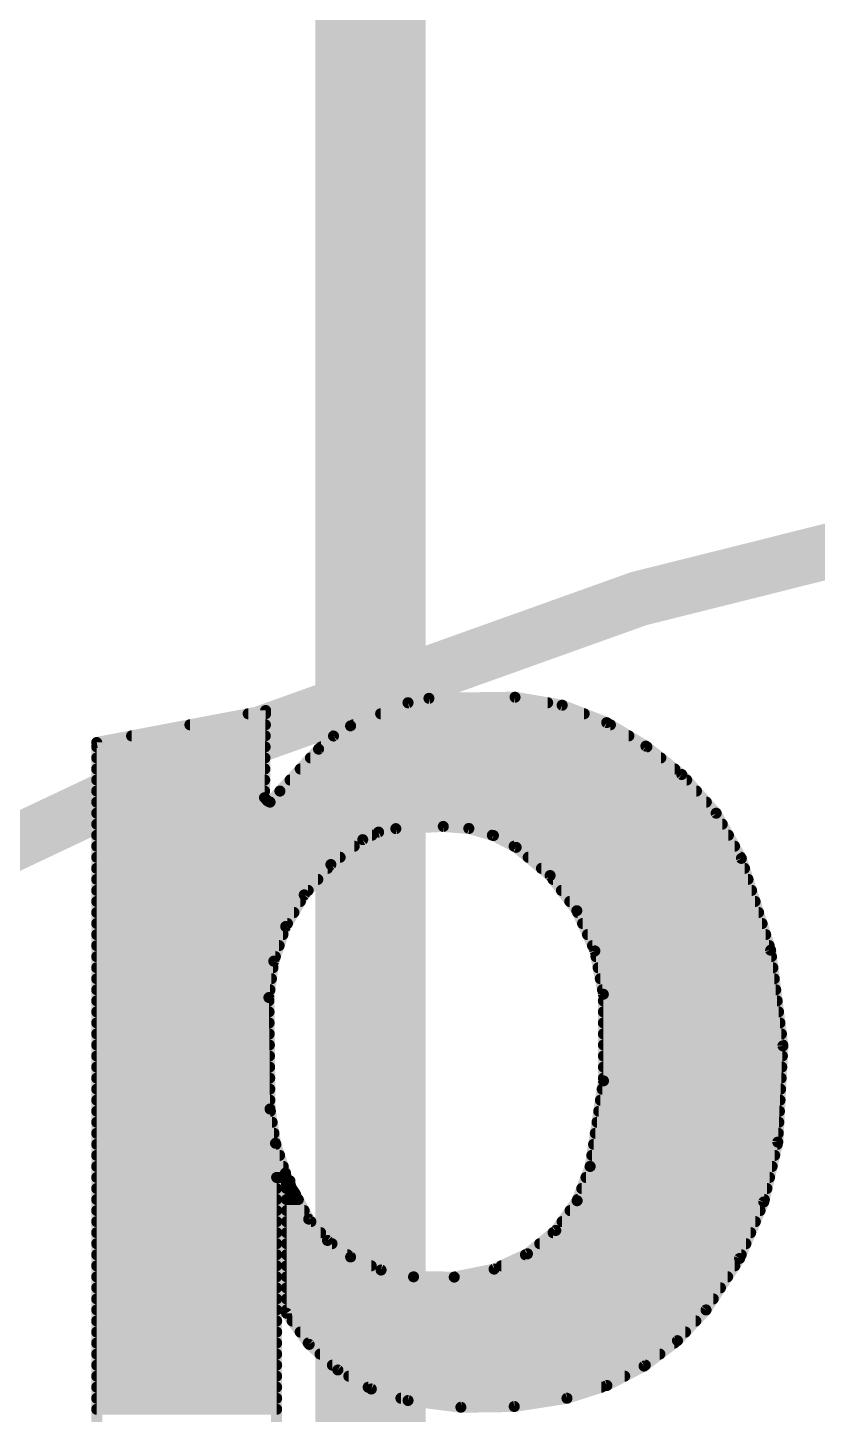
# Model space of a CAD drawing. Extents: x -24 to 84, y -14 to 41.
# Drawn here: x 15.721 to 17.538, y 25.16 to 28.35 of the extents above; entities that cross this region are included whole.
import ezdxf

# ---------------------------------------------------------------- set-up
doc = ezdxf.new("R2010")
doc.units = 0
for name, color, linetype in [('1', 12, 'CONTINUOUS'), ('21', 41, 'CONTINUOUS'), ('22', 40, 'CONTINUOUS')]:
    doc.layers.add(name, color=color, linetype=linetype)

msp = doc.modelspace()

# ---------------------------------------------------------------- linework, layer by layer
at = {"layer": '1', "const_width": 0.254}
msp.add_lwpolyline([(16.51, 29.845), (16.51, 22.86)], dxfattribs=at)
at = {"layer": '21', "const_width": 0.0254}
for points in [[(16.4643, 26.7437), (16.5964, 26.797)], [(16.5964, 26.797), (16.6446, 26.8072)], [(16.5964, 26.797), (16.9177, 26.797)], [(16.6446, 26.8072), (16.8427, 26.8097)], [(16.8427, 26.8097), (16.9512, 26.7913)], [(16.9512, 26.7913), (17.0536, 26.7513)], [(15.8801, 26.7056), (16.2687, 26.7792)], [(16.2286, 26.7716), (16.2686, 26.7716)], [(16.2687, 26.7792), (16.2662, 26.5786)], [(16.5334, 26.7716), (17.0017, 26.7716)], [(15.9604, 26.7208), (16.268, 26.7208)], [(16.0945, 26.7462), (16.2683, 26.7462)], [(16.3906, 26.6903), (16.425, 26.7204)], [(16.425, 26.7204), (16.4643, 26.7437)], [(16.4256, 26.7208), (17.1045, 26.7208)], [(16.4705, 26.7462), (17.0621, 26.7462)], [(17.0536, 26.7513), (17.1438, 26.6972)], [(15.8801, 24.6482), (15.8801, 26.7056)], [(15.8801, 26.6954), (16.2677, 26.6954)], [(16.3017, 26.5938), (16.3906, 26.6903)], [(16.3964, 26.6954), (17.1461, 26.6954)], [(17.1438, 26.6972), (17.2263, 26.6319)], [(15.8801, 26.67), (16.2673, 26.67)], [(16.3719, 26.67), (17.1782, 26.67)], [(15.8801, 26.6446), (16.267, 26.6446)], [(16.3485, 26.6446), (17.2103, 26.6446)], [(17.2263, 26.6319), (17.3054, 26.5429)], [(15.8801, 26.6192), (16.2667, 26.6192)], [(15.8801, 26.5938), (16.2664, 26.5938)], [(16.2789, 26.5684), (16.3017, 26.5938)], [(16.3017, 26.5938), (17.2602, 26.5938)], [(16.3251, 26.6192), (17.2376, 26.6192)], [(15.8801, 26.5684), (16.2789, 26.5684)], [(16.2662, 26.5786), (16.2738, 26.5709)], [(16.2738, 26.5709), (16.2789, 26.5684)], [(16.2789, 26.5684), (17.2828, 26.5684)], [(15.8801, 26.543), (17.3053, 26.543)], [(17.3054, 26.5429), (17.3634, 26.4389)], [(15.8801, 26.5176), (17.3195, 26.5176)], [(16.5287, 26.4995), (16.4922, 26.482)], [(16.5684, 26.5074), (16.5287, 26.4995)], [(16.6776, 26.5125), (16.5684, 26.5074)], [(16.7364, 26.5078), (16.6776, 26.5125)], [(16.793, 26.4915), (16.7364, 26.5078)], [(15.8801, 26.4922), (16.5135, 26.4922)], [(15.8801, 26.4668), (16.4727, 26.4668)], [(16.4922, 26.482), (16.419, 26.4248)], [(16.7905, 26.4922), (17.3337, 26.4922)], [(16.8453, 26.4643), (16.793, 26.4915)], [(16.8405, 26.4668), (17.3478, 26.4668)], [(15.8801, 26.4414), (16.4402, 26.4414)], [(16.9234, 26.3994), (16.8453, 26.4643)], [(16.8729, 26.4414), (17.362, 26.4414)], [(17.3634, 26.4389), (17.4308, 26.2276)], [(15.8801, 26.416), (16.4112, 26.416)], [(16.419, 26.4248), (16.3576, 26.355)], [(16.9035, 26.416), (17.3707, 26.416)], [(15.8801, 26.3906), (16.3889, 26.3906)], [(16.9848, 26.3186), (16.9234, 26.3994)], [(16.9301, 26.3906), (17.3788, 26.3906)], [(15.8801, 26.3652), (16.3666, 26.3652)], [(15.8801, 26.3398), (16.3487, 26.3398)], [(16.3576, 26.355), (16.315, 26.2822)], [(16.9494, 26.3652), (17.3869, 26.3652)], [(16.9687, 26.3398), (17.395, 26.3398)], [(15.8801, 26.3144), (16.3339, 26.3144)], [(17.0264, 26.226), (16.9848, 26.3186)], [(16.9867, 26.3144), (17.4031, 26.3144)], [(15.8801, 26.289), (16.319, 26.289)], [(16.315, 26.2822), (16.2876, 26.2024)], [(16.9981, 26.289), (17.4112, 26.289)], [(15.8801, 26.2636), (16.3086, 26.2636)], [(17.0095, 26.2636), (17.4193, 26.2636)], [(15.8801, 26.2382), (16.2999, 26.2382)], [(15.8801, 26.2128), (16.2912, 26.2128)], [(17.0209, 26.2382), (17.4274, 26.2382)], [(17.0459, 26.1264), (17.0264, 26.226)], [(17.0289, 26.2128), (17.4327, 26.2128)], [(17.4308, 26.2276), (17.4591, 26.0076)], [(15.8801, 26.1874), (16.2856, 26.1874)], [(16.2876, 26.2024), (16.2763, 26.1188)], [(17.0339, 26.1874), (17.436, 26.1874)], [(15.8801, 26.162), (16.2821, 26.162)], [(17.0389, 26.162), (17.4392, 26.162)], [(15.8801, 26.1366), (16.2787, 26.1366)], [(16.2763, 26.1188), (16.2789, 25.8623)], [(17.0439, 26.1366), (17.4425, 26.1366)], [(17.0462, 25.9271), (17.0459, 26.1264)], [(15.8801, 26.1112), (16.2764, 26.1112)], [(15.8801, 26.0858), (16.2766, 26.0858)], [(17.0459, 26.1112), (17.4458, 26.1112)], [(17.046, 26.0858), (17.449, 26.0858)], [(15.8801, 26.0604), (16.2769, 26.0604)], [(17.046, 26.0604), (17.4523, 26.0604)], [(15.8801, 26.035), (16.2771, 26.035)], [(17.0461, 26.035), (17.4556, 26.035)], [(15.8801, 26.0096), (16.2774, 26.0096)], [(17.0461, 26.0096), (17.4588, 26.0096)], [(17.4591, 26.0076), (17.4473, 25.7861)], [(15.8801, 25.9842), (16.2777, 25.9842)], [(15.8801, 25.9588), (16.2779, 25.9588)], [(17.0461, 25.9842), (17.4578, 25.9842)], [(17.0462, 25.9588), (17.4565, 25.9588)], [(15.8801, 25.9334), (16.2782, 25.9334)], [(17.0155, 25.7302), (17.0462, 25.9271)], [(17.0462, 25.9334), (17.4551, 25.9334)], [(15.8801, 25.908), (16.2784, 25.908)], [(17.0432, 25.908), (17.4538, 25.908)], [(15.8801, 25.8826), (16.2787, 25.8826)], [(16.2789, 25.8623), (16.2916, 25.7835)], [(17.0393, 25.8826), (17.4524, 25.8826)], [(15.8801, 25.8572), (16.2797, 25.8572)], [(15.8801, 25.8318), (16.2838, 25.8318)], [(17.0314, 25.8318), (17.4497, 25.8318)], [(17.0353, 25.8572), (17.4511, 25.8572)], [(15.8801, 25.8064), (16.2879, 25.8064)], [(17.0274, 25.8064), (17.4484, 25.8064)], [(15.8801, 25.781), (16.2924, 25.781)], [(16.2916, 25.7835), (16.3144, 25.715)], [(17.0234, 25.781), (17.4461, 25.781)], [(17.4473, 25.7861), (17.415, 25.6485)], [(15.8801, 25.7556), (16.3009, 25.7556)], [(17.0195, 25.7556), (17.4401, 25.7556)], [(15.8801, 25.7302), (16.3093, 25.7302)], [(15.8801, 25.7048), (16.3068, 25.7048)], [(16.3068, 25.7048), (16.2941, 25.7048)], [(16.2941, 25.7048), (16.2941, 24.2748)], [(16.3105, 25.7054), (16.3068, 25.7048)], [(16.3135, 25.7078), (16.3105, 25.7054)], [(16.3149, 25.7113), (16.3135, 25.7078)], [(16.3144, 25.715), (16.3149, 25.7113)], [(16.9855, 25.6513), (17.0155, 25.7302)], [(17.0059, 25.7048), (17.4282, 25.7048)], [(17.0155, 25.7302), (17.4342, 25.7302)], [(15.8801, 25.6794), (16.2941, 25.6794)], [(16.317, 25.6896), (16.3246, 25.6972)], [(16.317, 25.3924), (16.317, 25.6896)], [(16.317, 25.6794), (16.3287, 25.6794)], [(16.3246, 25.6972), (16.3246, 25.6921)], [(16.3246, 25.6921), (16.3266, 25.6824)], [(16.3266, 25.6824), (16.3322, 25.6743)], [(16.3322, 25.6743), (16.3373, 25.6667)], [(16.9962, 25.6794), (17.4223, 25.6794)], [(15.8801, 25.654), (16.2941, 25.654)], [(16.317, 25.654), (16.344, 25.654)], [(16.3373, 25.6667), (16.368, 25.609)], [(16.9364, 25.5828), (16.9855, 25.6513)], [(16.9866, 25.654), (17.4163, 25.654)], [(17.415, 25.6485), (17.3594, 25.5184)], [(15.8801, 25.6286), (16.2941, 25.6286)], [(16.317, 25.6286), (16.3575, 25.6286)], [(16.368, 25.609), (16.4111, 25.5598)], [(16.9693, 25.6286), (17.4065, 25.6286)], [(15.8801, 25.6032), (16.2941, 25.6032)], [(15.8801, 25.5778), (16.2941, 25.5778)], [(16.317, 25.6032), (16.373, 25.6032)], [(16.317, 25.5778), (16.3953, 25.5778)], [(16.8712, 25.5291), (16.9364, 25.5828)], [(16.9303, 25.5778), (17.3848, 25.5778)], [(16.951, 25.6032), (17.3956, 25.6032)], [(15.8801, 25.5524), (16.2941, 25.5524)], [(16.317, 25.5524), (16.4215, 25.5524)], [(16.4111, 25.5598), (16.4643, 25.5219)], [(16.8995, 25.5524), (17.3739, 25.5524)], [(15.8801, 25.527), (16.2941, 25.527)], [(16.317, 25.527), (16.4571, 25.527)], [(16.4643, 25.5219), (16.5344, 25.4919)], [(16.7945, 25.494), (16.8712, 25.5291)], [(16.8666, 25.527), (17.3631, 25.527)], [(17.3594, 25.5184), (17.2822, 25.4)], [(15.8801, 25.5016), (16.2941, 25.5016)], [(15.8801, 25.4762), (16.2941, 25.4762)], [(16.317, 25.5016), (16.5117, 25.5016)], [(16.317, 25.4762), (16.6091, 25.4762)], [(16.5344, 25.4919), (16.6091, 25.4762)], [(16.6091, 25.4762), (16.7027, 25.4756)], [(16.7027, 25.4756), (16.7945, 25.494)], [(16.7057, 25.4762), (17.3319, 25.4762)], [(16.8111, 25.5016), (17.3484, 25.5016)], [(15.8801, 25.4508), (16.2941, 25.4508)], [(16.317, 25.4508), (17.3153, 25.4508)], [(15.8801, 25.4254), (16.2941, 25.4254)], [(16.317, 25.4254), (17.2988, 25.4254)], [(15.8801, 25.4), (16.2941, 25.4)], [(16.317, 25.4), (17.2822, 25.4)], [(16.369, 25.3208), (16.317, 25.3924)], [(17.2822, 25.4), (17.2164, 25.3293)], [(15.8801, 25.3746), (16.2941, 25.3746)], [(15.8801, 25.3492), (16.2941, 25.3492)], [(16.3299, 25.3746), (17.2586, 25.3746)], [(16.3484, 25.3492), (17.2349, 25.3492)], [(15.8801, 25.3238), (16.2941, 25.3238)], [(16.3668, 25.3238), (17.2091, 25.3238)], [(16.435, 25.2618), (16.369, 25.3208)], [(17.2164, 25.3293), (17.1396, 25.2709)], [(15.8801, 25.2984), (16.2941, 25.2984)], [(16.3941, 25.2984), (17.1758, 25.2984)], [(15.8801, 25.273), (16.2941, 25.273)], [(16.4225, 25.273), (17.1424, 25.273)], [(16.512, 25.2181), (16.435, 25.2618)], [(17.1396, 25.2709), (17.054, 25.2263)], [(15.8801, 25.2476), (16.2941, 25.2476)], [(15.8801, 25.2222), (16.2941, 25.2222)], [(16.4601, 25.2476), (17.095, 25.2476)], [(16.5048, 25.2222), (17.0414, 25.2222)], [(17.054, 25.2263), (16.9621, 25.1968)], [(15.8801, 25.1968), (16.2941, 25.1968)], [(16.5964, 25.1917), (16.512, 25.2181)], [(16.5801, 25.1968), (16.9621, 25.1968)], [(16.7181, 25.1762), (16.5964, 25.1917)], [(16.9621, 25.1968), (16.8408, 25.1779)], [(15.8801, 25.1714), (16.2941, 25.1714)], [(16.8408, 25.1779), (16.7181, 25.1762)]]:
    msp.add_lwpolyline(points, dxfattribs=at)
at = {"layer": '21', "const_width": 0.0127}
for points in [[(16.5964, 26.8034, 1), (16.5964, 26.7906)], [(16.5951, 26.8032, 1), (16.5977, 26.7908)], [(16.5988, 26.7911, 1), (16.594, 26.8029)], [(16.6445, 26.8135, 1), (16.6447, 26.8009)], [(16.6459, 26.801, 1), (16.6433, 26.8134)], [(16.8438, 26.816, 1), (16.8416, 26.8034)], [(16.8428, 26.8034, 1), (16.8426, 26.816)], [(16.9177, 26.7906, 1), (16.9177, 26.8034)], [(16.9535, 26.7973, 1), (16.9488, 26.7854)], [(16.9501, 26.7851, 1), (16.9522, 26.7976)], [(16.2286, 26.778, 1), (16.2286, 26.7653)], [(16.275, 26.7791, 1), (16.2624, 26.7793)], [(16.2699, 26.773, 1), (16.2675, 26.7854)], [(16.2686, 26.7653, 1), (16.2686, 26.778)], [(16.5334, 26.778, 1), (16.5334, 26.7653)], [(17.0017, 26.7653, 1), (17.0017, 26.778)], [(15.9604, 26.7272, 1), (15.9604, 26.7144)], [(16.0945, 26.7526, 1), (16.0945, 26.7399)], [(16.268, 26.7144, 1), (16.268, 26.7272)], [(16.2683, 26.7399, 1), (16.2683, 26.7526)], [(16.4256, 26.7272, 1), (16.4256, 26.7144)], [(16.4291, 26.7157, 1), (16.4208, 26.7252)], [(16.4619, 26.7496, 1), (16.4667, 26.7378)], [(16.4675, 26.7382, 1), (16.4611, 26.7492)], [(16.4705, 26.7526, 1), (16.4705, 26.7399)], [(17.0569, 26.7567, 1), (17.0503, 26.7459)], [(17.0513, 26.7454, 1), (17.0559, 26.7572)], [(17.0621, 26.7399, 1), (17.0621, 26.7526)], [(17.1045, 26.7144, 1), (17.1045, 26.7272)], [(15.8864, 26.7056, 1), (15.8738, 26.7056)], [(15.8789, 26.7118, 1), (15.8813, 26.6994)], [(15.8801, 26.7018, 1), (15.8801, 26.6891)], [(16.2677, 26.6891, 1), (16.2677, 26.7018)], [(16.3864, 26.6951, 1), (16.3948, 26.6855)], [(16.3953, 26.686, 1), (16.3859, 26.6946)], [(16.3964, 26.7018, 1), (16.3964, 26.6891)], [(16.4217, 26.7259, 1), (16.4282, 26.715)], [(17.1478, 26.7022, 1), (17.1399, 26.6922)], [(17.1406, 26.6918, 1), (17.1471, 26.7027)], [(17.1461, 26.6891, 1), (17.1461, 26.7018)], [(15.8801, 26.6764, 1), (15.8801, 26.6637)], [(16.2673, 26.6637, 1), (16.2673, 26.6764)], [(16.3719, 26.6764, 1), (16.3719, 26.6637)], [(17.1782, 26.6637, 1), (17.1782, 26.6764)], [(15.8801, 26.651, 1), (15.8801, 26.6382)], [(16.267, 26.6382, 1), (16.267, 26.651)], [(16.3485, 26.651, 1), (16.3485, 26.6382)], [(17.2103, 26.6382, 1), (17.2103, 26.651)], [(17.231, 26.6361, 1), (17.2216, 26.6277)], [(17.2224, 26.6269, 1), (17.2302, 26.6369)], [(15.8801, 26.6256, 1), (15.8801, 26.6129)], [(15.8801, 26.6002, 1), (15.8801, 26.5875)], [(16.2664, 26.5875, 1), (16.2664, 26.6002)], [(16.2667, 26.6129, 1), (16.2667, 26.6256)], [(16.3017, 26.6002, 1), (16.3017, 26.5875)], [(16.3064, 26.5896, 1), (16.297, 26.598)], [(16.3251, 26.6256, 1), (16.3251, 26.6129)], [(17.2376, 26.6129, 1), (17.2376, 26.6256)], [(17.2602, 26.5875, 1), (17.2602, 26.6002)], [(15.8801, 26.5748, 1), (15.8801, 26.562)], [(16.2707, 26.5831, 1), (16.2617, 26.5741)], [(16.2599, 26.5787, 1), (16.2725, 26.5785)], [(16.2766, 26.5766, 1), (16.271, 26.5652)], [(16.2693, 26.5664, 1), (16.2783, 26.5754)], [(16.2789, 26.5748, 1), (16.2789, 26.562)], [(16.2742, 26.5726, 1), (16.2836, 26.5642)], [(16.2761, 26.5627, 1), (16.2817, 26.5741)], [(16.2789, 26.562, 1), (16.2789, 26.5748)], [(16.297, 26.5981, 1), (16.3064, 26.5895)], [(17.2828, 26.562, 1), (17.2828, 26.5748)], [(15.8801, 26.5494, 1), (15.8801, 26.5367)], [(17.311, 26.546, 1), (17.2999, 26.5398)], [(17.3007, 26.5387, 1), (17.3102, 26.5471)], [(17.3053, 26.5367, 1), (17.3053, 26.5494)], [(15.8801, 26.524, 1), (15.8801, 26.5113)], [(16.5275, 26.5057, 1), (16.53, 26.4932)], [(16.5315, 26.4937, 1), (16.526, 26.5052)], [(16.5681, 26.5137, 1), (16.5687, 26.5011)], [(16.5696, 26.5012, 1), (16.5672, 26.5136)], [(16.6781, 26.5188, 1), (16.6771, 26.5062)], [(16.6779, 26.5062, 1), (16.6773, 26.5188)], [(16.7381, 26.5139, 1), (16.7346, 26.5017)], [(16.7358, 26.5014, 1), (16.7369, 26.5141)], [(17.3195, 26.5113, 1), (17.3195, 26.524)], [(15.8801, 26.4986, 1), (15.8801, 26.4858)], [(15.8801, 26.4732, 1), (15.8801, 26.4605)], [(16.4727, 26.4605, 1), (16.4727, 26.4732)], [(16.4895, 26.4877, 1), (16.4949, 26.4763)], [(16.4961, 26.477, 1), (16.4883, 26.487)], [(16.5135, 26.4858, 1), (16.5135, 26.4986)], [(16.7905, 26.4986, 1), (16.7905, 26.4858)], [(16.7959, 26.4971, 1), (16.7901, 26.4858)], [(16.7912, 26.4854, 1), (16.7948, 26.4976)], [(16.8405, 26.4732, 1), (16.8405, 26.4605)], [(17.3337, 26.4858, 1), (17.3337, 26.4986)], [(17.3478, 26.4605, 1), (17.3478, 26.4732)], [(15.8801, 26.4478, 1), (15.8801, 26.4351)], [(16.4402, 26.4351, 1), (16.4402, 26.4478)], [(16.8494, 26.4692, 1), (16.8412, 26.4594)], [(16.8424, 26.4587, 1), (16.8482, 26.4699)], [(16.8729, 26.4478, 1), (16.8729, 26.4351)], [(17.3694, 26.4408, 1), (17.3574, 26.437)], [(17.3579, 26.4358, 1), (17.3689, 26.442)], [(17.362, 26.4351, 1), (17.362, 26.4478)], [(15.8801, 26.4224, 1), (15.8801, 26.4096)], [(16.4112, 26.4096, 1), (16.4112, 26.4224)], [(16.415, 26.4298, 1), (16.4229, 26.4198)], [(16.4237, 26.4206, 1), (16.4142, 26.429)], [(16.9035, 26.4224, 1), (16.9035, 26.4096)], [(17.3707, 26.4096, 1), (17.3707, 26.4224)], [(15.8801, 26.397, 1), (15.8801, 26.3843)], [(16.3889, 26.3843, 1), (16.3889, 26.397)], [(16.9284, 26.4033, 1), (16.9183, 26.3956)], [(16.9193, 26.3946, 1), (16.9274, 26.4043)], [(16.9301, 26.397, 1), (16.9301, 26.3843)], [(17.3788, 26.3843, 1), (17.3788, 26.397)], [(15.8801, 26.3716, 1), (15.8801, 26.3589)], [(15.8801, 26.3462, 1), (15.8801, 26.3334)], [(16.3487, 26.3334, 1), (16.3487, 26.3462)], [(16.3528, 26.3592, 1), (16.3624, 26.3508)], [(16.3631, 26.3518, 1), (16.3521, 26.3582)], [(16.3666, 26.3589, 1), (16.3666, 26.3716)], [(16.9494, 26.3716, 1), (16.9494, 26.3589)], [(16.9687, 26.3462, 1), (16.9687, 26.3334)], [(17.3869, 26.3589, 1), (17.3869, 26.3716)], [(17.395, 26.3334, 1), (17.395, 26.3462)], [(15.8801, 26.3208, 1), (15.8801, 26.3081)], [(16.3339, 26.3081, 1), (16.3339, 26.3208)], [(16.9906, 26.3212, 1), (16.979, 26.316)], [(16.9797, 26.3148, 1), (16.9899, 26.3225)], [(16.9867, 26.3208, 1), (16.9867, 26.3081)], [(17.4031, 26.3081, 1), (17.4031, 26.3208)], [(15.8801, 26.2954, 1), (15.8801, 26.2827)], [(16.3095, 26.2854, 1), (16.3205, 26.279)], [(16.321, 26.2801, 1), (16.309, 26.2842)], [(16.319, 26.2827, 1), (16.319, 26.2954)], [(16.9981, 26.2954, 1), (16.9981, 26.2827)], [(17.4112, 26.2827, 1), (17.4112, 26.2954)], [(15.8801, 26.27, 1), (15.8801, 26.2572)], [(16.3086, 26.2572, 1), (16.3086, 26.27)], [(17.0095, 26.27, 1), (17.0095, 26.2572)], [(17.4193, 26.2572, 1), (17.4193, 26.27)], [(15.8801, 26.2446, 1), (15.8801, 26.2319)], [(15.8801, 26.2192, 1), (15.8801, 26.2065)], [(16.2912, 26.2065, 1), (16.2912, 26.2192)], [(16.2999, 26.2319, 1), (16.2999, 26.2446)], [(17.0209, 26.2446, 1), (17.0209, 26.2319)], [(17.0326, 26.2272, 1), (17.0201, 26.2248)], [(17.0206, 26.2234, 1), (17.0321, 26.2286)], [(17.0289, 26.2192, 1), (17.0289, 26.2065)], [(17.4371, 26.2284, 1), (17.4245, 26.2268)], [(17.4248, 26.2257, 1), (17.4369, 26.2295)], [(17.4274, 26.2319, 1), (17.4274, 26.2446)], [(17.4327, 26.2065, 1), (17.4327, 26.2192)], [(15.8801, 26.1938, 1), (15.8801, 26.181)], [(16.2816, 26.2045, 1), (16.2936, 26.2003)], [(16.2939, 26.2016, 1), (16.2813, 26.2033)], [(16.2856, 26.181, 1), (16.2856, 26.1938)], [(17.0339, 26.1938, 1), (17.0339, 26.181)], [(17.436, 26.181, 1), (17.436, 26.1938)], [(15.8801, 26.1684, 1), (15.8801, 26.1557)], [(16.2821, 26.1557, 1), (16.2821, 26.1684)], [(17.0389, 26.1684, 1), (17.0389, 26.1557)], [(17.4392, 26.1557, 1), (17.4392, 26.1684)], [(15.8801, 26.143, 1), (15.8801, 26.1303)], [(16.2826, 26.1189, 1), (16.27, 26.1187)], [(16.2787, 26.1303, 1), (16.2787, 26.143)], [(17.0439, 26.143, 1), (17.0439, 26.1303)], [(17.0522, 26.1264, 1), (17.0396, 26.1264)], [(17.0397, 26.1252, 1), (17.0521, 26.1276)], [(17.4425, 26.1303, 1), (17.4425, 26.143)], [(15.8801, 26.1176, 1), (15.8801, 26.1048)], [(15.8801, 26.0922, 1), (15.8801, 26.0795)], [(16.27, 26.1196, 1), (16.2826, 26.118)], [(16.2764, 26.1048, 1), (16.2764, 26.1176)], [(16.2766, 26.0795, 1), (16.2766, 26.0922)], [(17.0459, 26.1176, 1), (17.0459, 26.1048)], [(17.046, 26.0922, 1), (17.046, 26.0795)], [(17.4458, 26.1048, 1), (17.4458, 26.1176)], [(17.449, 26.0795, 1), (17.449, 26.0922)], [(15.8801, 26.0668, 1), (15.8801, 26.0541)], [(16.2769, 26.0541, 1), (16.2769, 26.0668)], [(17.046, 26.0668, 1), (17.046, 26.0541)], [(17.4523, 26.0541, 1), (17.4523, 26.0668)], [(15.8801, 26.0414, 1), (15.8801, 26.0286)], [(16.2771, 26.0286, 1), (16.2771, 26.0414)], [(17.0461, 26.0414, 1), (17.0461, 26.0286)], [(17.4556, 26.0286, 1), (17.4556, 26.0414)], [(15.8801, 26.016, 1), (15.8801, 26.0033)], [(16.2774, 26.0033, 1), (16.2774, 26.016)], [(17.0461, 26.016, 1), (17.0461, 26.0033)], [(17.4654, 26.0073, 1), (17.4527, 26.0079)], [(17.4528, 26.0068, 1), (17.4654, 26.0084)], [(17.4588, 26.0033, 1), (17.4588, 26.016)], [(15.8801, 25.9906, 1), (15.8801, 25.9779)], [(15.8801, 25.9652, 1), (15.8801, 25.9524)], [(16.2777, 25.9779, 1), (16.2777, 25.9906)], [(16.2779, 25.9524, 1), (16.2779, 25.9652)], [(17.0461, 25.9906, 1), (17.0461, 25.9779)], [(17.0462, 25.9652, 1), (17.0462, 25.9524)], [(17.4565, 25.9524, 1), (17.4565, 25.9652)], [(17.4578, 25.9779, 1), (17.4578, 25.9906)], [(15.8801, 25.9398, 1), (15.8801, 25.9271)], [(16.2782, 25.9271, 1), (16.2782, 25.9398)], [(17.0462, 25.9398, 1), (17.0462, 25.9271)], [(17.0525, 25.9261, 1), (17.04, 25.9281)], [(17.4551, 25.9271, 1), (17.4551, 25.9398)], [(15.8801, 25.9144, 1), (15.8801, 25.9017)], [(16.2784, 25.9017, 1), (16.2784, 25.9144)], [(17.0432, 25.9144, 1), (17.0432, 25.9017)], [(17.0399, 25.9271, 1), (17.0526, 25.9271)], [(17.4538, 25.9017, 1), (17.4538, 25.9144)], [(15.8801, 25.889, 1), (15.8801, 25.8762)], [(16.2852, 25.8633, 1), (16.2726, 25.8613)], [(16.2787, 25.8762, 1), (16.2787, 25.889)], [(17.0393, 25.889, 1), (17.0393, 25.8762)], [(17.4524, 25.8762, 1), (17.4524, 25.889)], [(15.8801, 25.8636, 1), (15.8801, 25.8509)], [(15.8801, 25.8382, 1), (15.8801, 25.8255)], [(16.2726, 25.8622, 1), (16.2852, 25.8624)], [(16.2797, 25.8509, 1), (16.2797, 25.8636)], [(16.2838, 25.8255, 1), (16.2838, 25.8382)], [(17.0314, 25.8382, 1), (17.0314, 25.8255)], [(17.0353, 25.8636, 1), (17.0353, 25.8509)], [(17.4497, 25.8255, 1), (17.4497, 25.8382)], [(17.4511, 25.8509, 1), (17.4511, 25.8636)], [(15.8801, 25.8128, 1), (15.8801, 25.8)], [(16.2879, 25.8, 1), (16.2879, 25.8128)], [(17.0274, 25.8128, 1), (17.0274, 25.8)], [(17.4484, 25.8, 1), (17.4484, 25.8128)], [(15.8801, 25.7874, 1), (15.8801, 25.7747)], [(16.2976, 25.7855, 1), (16.2856, 25.7815)], [(16.2853, 25.7825, 1), (16.2979, 25.7845)], [(16.2924, 25.7747, 1), (16.2924, 25.7874)], [(17.0234, 25.7874, 1), (17.0234, 25.7747)], [(17.441, 25.7864, 1), (17.4536, 25.7858)], [(17.4535, 25.7846, 1), (17.4411, 25.7876)], [(17.4461, 25.7747, 1), (17.4461, 25.7874)], [(15.8801, 25.762, 1), (15.8801, 25.7492)], [(16.3009, 25.7492, 1), (16.3009, 25.762)], [(17.0195, 25.762, 1), (17.0195, 25.7492)], [(17.4401, 25.7492, 1), (17.4401, 25.762)], [(15.8801, 25.7366, 1), (15.8801, 25.7238)], [(15.8801, 25.7112, 1), (15.8801, 25.6985)], [(16.3005, 25.7048, 1), (16.2877, 25.7048)], [(16.2941, 25.7112, 1), (16.2941, 25.6985)], [(16.3058, 25.7111, 1), (16.3078, 25.6985)], [(16.3066, 25.7104, 1), (16.3145, 25.7004)], [(16.3068, 25.6985, 1), (16.3068, 25.7112)], [(16.3068, 25.6985, 1), (16.3068, 25.7112)], [(16.3076, 25.7101, 1), (16.3194, 25.7054)], [(16.3207, 25.7158, 1), (16.3081, 25.7142)], [(16.3084, 25.713, 1), (16.3204, 25.717)], [(16.3086, 25.7104, 1), (16.3212, 25.7121)], [(16.3208, 25.7089, 1), (16.309, 25.7136)], [(16.3093, 25.7238, 1), (16.3093, 25.7366)], [(16.3174, 25.7028, 1), (16.3095, 25.7127)], [(16.3115, 25.6991, 1), (16.3095, 25.7117)], [(17.0059, 25.7112, 1), (17.0059, 25.6985)], [(17.0155, 25.7366, 1), (17.0155, 25.7238)], [(17.0092, 25.7312, 1), (17.0218, 25.7292)], [(17.0214, 25.7279, 1), (17.0096, 25.7325)], [(17.4282, 25.6985, 1), (17.4282, 25.7112)], [(17.4342, 25.7238, 1), (17.4342, 25.7366)], [(15.8801, 25.6858, 1), (15.8801, 25.673)], [(16.2941, 25.673, 1), (16.2941, 25.6858)], [(16.3234, 25.6896, 1), (16.3106, 25.6896)], [(16.317, 25.6858, 1), (16.317, 25.673)], [(16.3125, 25.6941, 1), (16.3215, 25.6851)], [(16.331, 25.6972, 1), (16.3182, 25.6972)], [(16.3182, 25.6921, 1), (16.331, 25.6921)], [(16.3308, 25.6934, 1), (16.3184, 25.6908)], [(16.3291, 25.6927, 1), (16.3201, 25.7017)], [(16.3318, 25.686, 1), (16.3214, 25.6788)], [(16.3204, 25.6812, 1), (16.3328, 25.6837)], [(16.3375, 25.6778, 1), (16.3269, 25.6708)], [(16.327, 25.6707, 1), (16.3374, 25.6779)], [(16.3287, 25.673, 1), (16.3287, 25.6858)], [(16.9962, 25.6858, 1), (16.9962, 25.673)], [(17.4223, 25.673, 1), (17.4223, 25.6858)], [(15.8801, 25.6604, 1), (15.8801, 25.6476)], [(16.2941, 25.6476, 1), (16.2941, 25.6604)], [(16.317, 25.6604, 1), (16.317, 25.6476)], [(16.3429, 25.6697, 1), (16.3317, 25.6637)], [(16.332, 25.6632, 1), (16.3426, 25.6702)], [(16.344, 25.6476, 1), (16.344, 25.6604)], [(16.9796, 25.6536, 1), (16.9915, 25.6491)], [(16.9866, 25.6604, 1), (16.9866, 25.6476)], [(16.9907, 25.6476, 1), (16.9804, 25.655)], [(17.4088, 25.6499, 1), (17.4212, 25.647)], [(17.4208, 25.646, 1), (17.4092, 25.6509)], [(17.4163, 25.6476, 1), (17.4163, 25.6604)], [(15.8801, 25.635, 1), (15.8801, 25.6223)], [(16.2941, 25.6223, 1), (16.2941, 25.635)], [(16.317, 25.635, 1), (16.317, 25.6223)], [(16.3575, 25.6223, 1), (16.3575, 25.635)], [(16.3727, 25.6132, 1), (16.3632, 25.6048)], [(16.3624, 25.606, 1), (16.3736, 25.612)], [(16.9693, 25.635, 1), (16.9693, 25.6223)], [(17.4065, 25.6223, 1), (17.4065, 25.635)], [(15.8801, 25.6096, 1), (15.8801, 25.5968)], [(15.8801, 25.5842, 1), (15.8801, 25.5714)], [(16.2941, 25.5968, 1), (16.2941, 25.6096)], [(16.2941, 25.5714, 1), (16.2941, 25.5842)], [(16.317, 25.6096, 1), (16.317, 25.5968)], [(16.317, 25.5842, 1), (16.317, 25.5714)], [(16.373, 25.5968, 1), (16.373, 25.6096)], [(16.3953, 25.5714, 1), (16.3953, 25.5842)], [(16.9303, 25.5842, 1), (16.9303, 25.5714)], [(16.9312, 25.5865, 1), (16.9415, 25.5791)], [(16.9404, 25.5779, 1), (16.9323, 25.5877)], [(16.951, 25.6096, 1), (16.951, 25.5968)], [(17.3848, 25.5714, 1), (17.3848, 25.5842)], [(17.3956, 25.5968, 1), (17.3956, 25.6096)], [(15.8801, 25.5588, 1), (15.8801, 25.5461)], [(16.2941, 25.5461, 1), (16.2941, 25.5588)], [(16.317, 25.5588, 1), (16.317, 25.5461)], [(16.4148, 25.565, 1), (16.4074, 25.5547)], [(16.4063, 25.5557, 1), (16.4158, 25.564)], [(16.4215, 25.5461, 1), (16.4215, 25.5588)], [(16.8995, 25.5588, 1), (16.8995, 25.5461)], [(17.3739, 25.5461, 1), (17.3739, 25.5588)], [(15.8801, 25.5334, 1), (15.8801, 25.5206)], [(16.2941, 25.5206, 1), (16.2941, 25.5334)], [(16.317, 25.5334, 1), (16.317, 25.5206)], [(16.4571, 25.5206, 1), (16.4571, 25.5334)], [(16.4668, 25.5277, 1), (16.4618, 25.5161)], [(16.4606, 25.5167, 1), (16.468, 25.5271)], [(16.8666, 25.5334, 1), (16.8666, 25.5206)], [(16.8672, 25.534, 1), (16.8753, 25.5242)], [(16.8739, 25.5233, 1), (16.8686, 25.5349)], [(17.3536, 25.5209, 1), (17.3652, 25.516)], [(17.3647, 25.515, 1), (17.3541, 25.5219)], [(17.3631, 25.5206, 1), (17.3631, 25.5334)], [(15.8801, 25.508, 1), (15.8801, 25.4952)], [(15.8801, 25.4826, 1), (15.8801, 25.4699)], [(16.2941, 25.4952, 1), (16.2941, 25.508)], [(16.2941, 25.4699, 1), (16.2941, 25.4826)], [(16.317, 25.508, 1), (16.317, 25.4952)], [(16.317, 25.4826, 1), (16.317, 25.4699)], [(16.5117, 25.4952, 1), (16.5117, 25.508)], [(16.5357, 25.4981, 1), (16.5331, 25.4857)], [(16.5319, 25.486, 1), (16.5369, 25.4977)], [(16.6091, 25.4699, 1), (16.6091, 25.4826)], [(16.7057, 25.4826, 1), (16.7057, 25.4699)], [(16.7919, 25.4998, 1), (16.7971, 25.4882)], [(16.7957, 25.4878, 1), (16.7933, 25.5002)], [(16.8111, 25.508, 1), (16.8111, 25.4952)], [(17.3319, 25.4699, 1), (17.3319, 25.4826)], [(17.3484, 25.4952, 1), (17.3484, 25.508)], [(15.8801, 25.4572, 1), (15.8801, 25.4444)], [(16.2941, 25.4444, 1), (16.2941, 25.4572)], [(16.317, 25.4572, 1), (16.317, 25.4444)], [(16.6091, 25.4825, 1), (16.6091, 25.4699)], [(16.6078, 25.47, 1), (16.6104, 25.4824)], [(16.7015, 25.4818, 1), (16.704, 25.4694)], [(16.7027, 25.4693, 1), (16.7028, 25.482)], [(17.3153, 25.4444, 1), (17.3153, 25.4572)], [(15.8801, 25.4318, 1), (15.8801, 25.419)], [(16.2941, 25.419, 1), (16.2941, 25.4318)], [(16.317, 25.4318, 1), (16.317, 25.419)], [(17.2988, 25.419, 1), (17.2988, 25.4318)], [(15.8801, 25.4064, 1), (15.8801, 25.3937)], [(16.2941, 25.3937, 1), (16.2941, 25.4064)], [(16.3106, 25.3924, 1), (16.3234, 25.3924)], [(16.317, 25.4064, 1), (16.317, 25.3937)], [(16.3221, 25.3961, 1), (16.3119, 25.3887)], [(17.2769, 25.4035, 1), (17.2875, 25.3965)], [(17.2868, 25.3957, 1), (17.2776, 25.4043)], [(17.2822, 25.3937, 1), (17.2822, 25.4064)], [(15.8801, 25.381, 1), (15.8801, 25.3682)], [(15.8801, 25.3556, 1), (15.8801, 25.3428)], [(16.2941, 25.3682, 1), (16.2941, 25.381)], [(16.2941, 25.3428, 1), (16.2941, 25.3556)], [(16.3299, 25.381, 1), (16.3299, 25.3682)], [(16.3484, 25.3556, 1), (16.3484, 25.3428)], [(17.2349, 25.3428, 1), (17.2349, 25.3556)], [(17.2586, 25.3682, 1), (17.2586, 25.381)], [(15.8801, 25.3302, 1), (15.8801, 25.3175)], [(16.2941, 25.3175, 1), (16.2941, 25.3302)], [(16.3668, 25.3302, 1), (16.3668, 25.3175)], [(16.3733, 25.3255, 1), (16.3648, 25.3161)], [(16.3639, 25.3171, 1), (16.3742, 25.3245)], [(17.2091, 25.3175, 1), (17.2091, 25.3302)], [(17.2118, 25.3337, 1), (17.2211, 25.325)], [(17.2203, 25.3243, 1), (17.2126, 25.3344)], [(15.8801, 25.3048, 1), (15.8801, 25.292)], [(16.2941, 25.292, 1), (16.2941, 25.3048)], [(16.3941, 25.3048, 1), (16.3941, 25.292)], [(17.1758, 25.292, 1), (17.1758, 25.3048)], [(15.8801, 25.2794, 1), (15.8801, 25.2666)], [(16.2941, 25.2666, 1), (16.2941, 25.2794)], [(16.4225, 25.2794, 1), (16.4225, 25.2666)], [(16.4381, 25.2674, 1), (16.4319, 25.2563)], [(16.4308, 25.2571, 1), (16.4392, 25.2666)], [(17.1358, 25.2759, 1), (17.1435, 25.2658)], [(17.1426, 25.2652, 1), (17.1367, 25.2765)], [(17.1424, 25.2666, 1), (17.1424, 25.2794)], [(15.8801, 25.254, 1), (15.8801, 25.2413)], [(15.8801, 25.2286, 1), (15.8801, 25.2158)], [(16.2941, 25.2413, 1), (16.2941, 25.254)], [(16.2941, 25.2158, 1), (16.2941, 25.2286)], [(16.4601, 25.254, 1), (16.4601, 25.2413)], [(16.5048, 25.2286, 1), (16.5048, 25.2158)], [(17.0414, 25.2158, 1), (17.0414, 25.2286)], [(17.0511, 25.2319, 1), (17.057, 25.2206)], [(17.056, 25.2202, 1), (17.0521, 25.2323)], [(17.095, 25.2413, 1), (17.095, 25.254)], [(15.8801, 25.2032, 1), (15.8801, 25.1904)], [(16.2941, 25.1904, 1), (16.2941, 25.2032)], [(16.5138, 25.2242, 1), (16.5101, 25.2121)], [(16.5088, 25.2126, 1), (16.5151, 25.2237)], [(16.5801, 25.2032, 1), (16.5801, 25.1904)], [(16.5972, 25.198, 1), (16.5956, 25.1854)], [(16.5945, 25.1856, 1), (16.5983, 25.1978)], [(16.9602, 25.2028, 1), (16.964, 25.1908)], [(16.9631, 25.1905, 1), (16.9611, 25.2031)], [(16.9621, 25.1904, 1), (16.9621, 25.2032)], [(15.8801, 25.1778, 1), (15.8801, 25.1651)], [(16.2941, 25.1651, 1), (16.2941, 25.1778)], [(16.718, 25.1825, 1), (16.7182, 25.1698)], [(16.7173, 25.1699, 1), (16.7189, 25.1825)], [(16.8399, 25.1842, 1), (16.8418, 25.1716)], [(16.8409, 25.1715, 1), (16.8408, 25.1842)]]:
    msp.add_lwpolyline(points, format="xyb", dxfattribs=at)
at = {"layer": '22'}
for points, const_width in [([(20.32, -0.99, 1), (20.32, 34.01, 1), (20.32, -0.99)], 0.1778), ([(20.32, 5.51, 1), (20.32, 27.51, 1), (20.32, 5.51)], 0.127)]:
    msp.add_lwpolyline(points, format="xyb", dxfattribs=dict(at, const_width=const_width))

doc.saveas('drawing.dxf')
